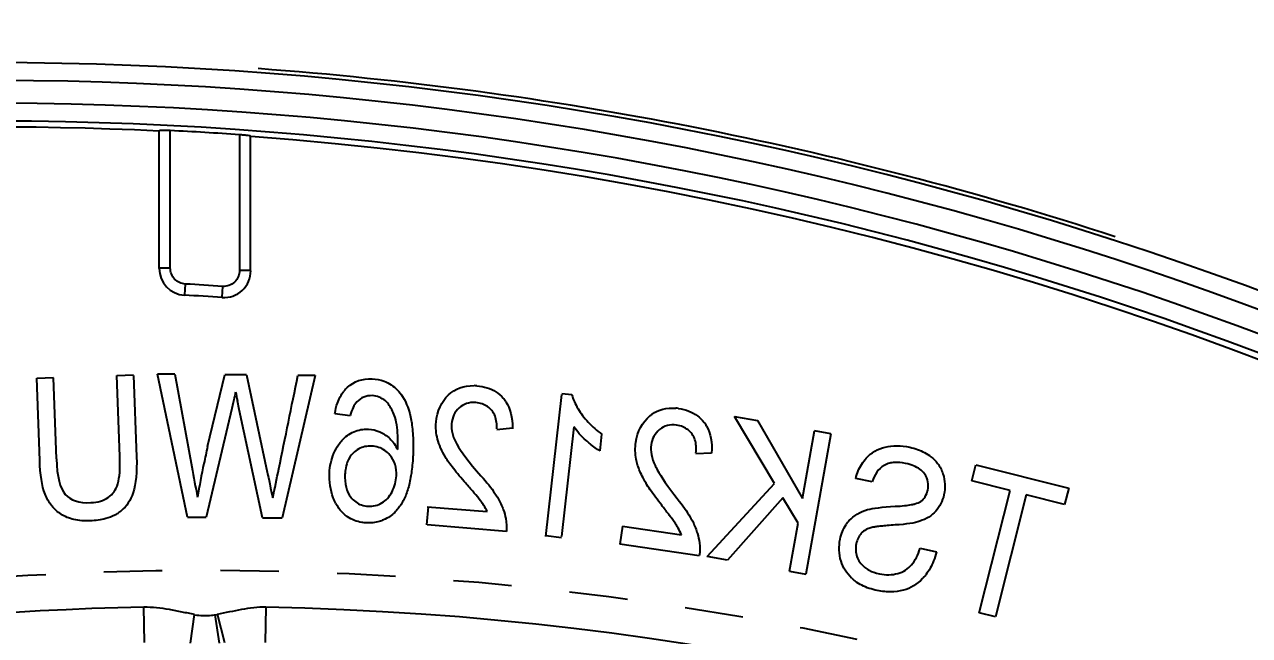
# Model space of a CAD drawing. Header units: millimetres. Extents: x 2141 to 4292, y -4498 to 2648.
# Drawn here: x 3422.11 to 3456.42, y -135.17 to -118.05 of the extents above; entities that cross this region are included whole.
import ezdxf

# ---------------------------------------------------------------- set-up
doc = ezdxf.new("R2010")
doc.units = ezdxf.units.MM
doc.header["$LTSCALE"] = 16.335
doc.header["$PDMODE"] = 3
doc.header["$PDSIZE"] = 0.3125
doc.linetypes.add('HIDDEN', pattern=[0.2, 0.1, -0.1])
doc.layers.get('0').update_dxf_attribs({"linetype": 'CONTINUOUS'})
doc.layers.get('Defpoints').update_dxf_attribs({"linetype": 'CONTINUOUS'})
doc.layers.add('21', color=7, linetype='CONTINUOUS')
doc.styles.get("Standard").update_dxf_attribs({"font": 'txt', "width": 0.8})
doc.dimstyles.get("Standard").update_dxf_attribs({"dimtxt": 0.15625, "dimasz": 0.1875, "dimexe": 0.125, "dimexo": 0.0625, "dimtad": 0, "dimtih": 1, "dimtoh": 1, "dimdsep": 46, "dimtxsty": 'Standard', "dimcen": 0.09, "dimadec": 0, "dimazin": 0, "dimtp": 0.01, "dimtm": 0.01, "dimtfac": 1, "dimtofl": 0, "dimtmove": 0, "dimatfit": 3, "dimfxl": 0, "dimtolj": 1, "dimarcsym": 0})

# ---------------------------------------------------------------- blocks, each defined once
blk = doc.blocks.new('*D60')
at = {"color": 4, "lineweight": -2}
blk.add_line((3421.161, -90.135), (3421.161, -60.351), dxfattribs=at)
at = {"layer": 'Defpoints', "color": 0}
for p in [(3421.161, -60.351), (3421.161, -90.135), (3421.161, -226.18)]:
    blk.add_point(p, dxfattribs=at)
at = {"color": 6, "insert": (3421.161, -55.351), "char_height": 5, "attachment_point": 5, "rotation": 90}
blk.add_mtext('\\A1;0.00', dxfattribs=at)
blk = doc.blocks.new('*D61')
at = {"color": 4, "lineweight": -2}
blk.add_line((3527.113, -219.255), (3527.113, -60.351), dxfattribs=at)
at = {"layer": 'Defpoints', "color": 0}
for p in [(3527.113, -60.351), (3527.113, -219.255), (3421.161, -226.18)]:
    blk.add_point(p, dxfattribs=at)
at = {"color": 6, "insert": (3527.113, -51.351), "char_height": 5, "attachment_point": 5, "rotation": 90}
blk.add_mtext('\\A1;105.95', dxfattribs=at)
blk = doc.blocks.new('*D62')
at = {"color": 4, "lineweight": -2}
blk.add_line((3549.662, -116.98), (3549.662, -60.351), dxfattribs=at)
at = {"layer": 'Defpoints', "color": 0}
for p in [(3549.662, -60.351), (3549.662, -116.98), (3421.161, -226.18)]:
    blk.add_point(p, dxfattribs=at)
at = {"color": 6, "insert": (3549.662, -51.351), "char_height": 5, "attachment_point": 5, "rotation": 90}
blk.add_mtext('\\A1;128.50', dxfattribs=at)
blk = doc.blocks.new('*D63')
at = {"color": 4, "lineweight": -2}
blk.add_line((3553.176, -108.18), (3587.767, -108.18), dxfattribs=at)
at = {"layer": 'Defpoints', "color": 0}
for p in [(3553.176, -108.18), (3587.767, -108.18), (3421.161, -226.18)]:
    blk.add_point(p, dxfattribs=at)
at = {"color": 6, "insert": (3595.767, -108.18), "char_height": 5, "attachment_point": 5}
blk.add_mtext('\\A1;118.00', dxfattribs=at)

msp = doc.modelspace()

# ---------------------------------------------------------------- linework, layer by layer
at = {"layer": '21', "color": 7, "linetype": 'Continuous'}
for p, q in [((3425.883, -121.036), (3425.894, -121.025)), ((3425.883, -124.888), (3425.883, -121.036)), ((3426.194, -124.877), (3426.194, -121.025)), ((3428.137, -121.142), (3428.137, -124.943)), ((3428.437, -124.943), (3428.437, -121.179)), ((3428.448, -121.191), (3428.437, -121.179)), ((3425.894, -124.877), (3425.883, -124.888)), ((3426.194, -124.877), (3425.894, -124.877)), ((3428.437, -124.943), (3428.137, -124.943)), ((3428.448, -124.955), (3428.437, -124.943)), ((3426.601, -125.625), (3426.618, -125.326)), ((3427.657, -125.391), (3427.637, -125.69)), ((3426.589, -125.636), (3426.601, -125.625)), ((3427.637, -125.69), (3427.648, -125.702)), ((3422.536, -130.268), (3422.453, -127.965)), ((3422.923, -127.957), (3422.454, -127.974)), ((3423.004, -130.225), (3422.923, -127.957)), ((3425.167, -127.876), (3424.698, -127.893)), ((3424.779, -130.161), (3424.698, -127.884)), ((3425.167, -127.884), (3425.249, -130.17)), ((3426.318, -127.852), (3425.832, -127.847)), ((3426.677, -131.858), (3425.832, -127.849)), ((3426.317, -127.849), (3426.797, -130.448)), ((3427.239, -129.878), (3427.725, -127.868)), ((3428.328, -127.871), (3427.725, -127.865)), ((3428.328, -127.868), (3428.911, -130.598)), ((3430.255, -127.888), (3429.332, -131.879)), ((3430.254, -127.89), (3429.771, -127.885)), ((3428.128, -128.845), (3428.074, -128.598)), ((3436.714, -132.399), (3437.162, -128.416)), ((3437.442, -128.432), (3437.164, -128.401)), ((3427.915, -128.815), (3427.201, -131.858)), ((3428.777, -131.879), (3428.128, -128.845)), ((3430.804, -128.95), (3431.237, -129.011)), ((3435.338, -129.401), (3435.779, -129.358)), ((3437.499, -129.328), (3437.154, -132.399)), ((3443.114, -130.912), (3441.994, -129.038)), ((3441.994, -129.038), (3442.64, -129.153)), ((3442.64, -129.153), (3443.899, -131.336)), ((3438.231, -130.003), (3438.284, -129.533)), ((3443.899, -131.336), (3444.237, -129.437)), ((3444.699, -129.519), (3443.999, -133.457)), ((3444.699, -129.519), (3444.237, -129.437)), ((3440.915, -130.07), (3441.357, -130.053)), ((3448.645, -130.844), (3448.76, -130.388)), ((3448.76, -130.388), (3451.359, -131.046)), ((3441.229, -132.964), (3443.114, -130.912)), ((3445.851, -130.871), (3445.393, -130.772)), ((3449.717, -131.115), (3448.645, -130.844)), ((3451.359, -131.046), (3451.244, -131.502)), ((3443.356, -131.317), (3441.798, -133.066)), ((3443.777, -132.024), (3443.356, -131.317)), ((3448.851, -134.537), (3449.717, -131.115)), ((3450.172, -131.23), (3449.306, -134.652)), ((3451.244, -131.502), (3450.172, -131.23)), ((3433.413, -131.566), (3433.372, -132.074)), ((3433.393, -131.565), (3435.072, -131.701)), ((3426.677, -131.855), (3427.2, -131.861)), ((3428.776, -131.876), (3429.331, -131.881)), ((3435.609, -132.257), (3433.393, -132.076)), ((3443.537, -133.375), (3443.777, -132.024)), ((3436.717, -132.376), (3437.151, -132.425)), ((3438.862, -132.113), (3438.79, -132.618)), ((3438.862, -132.113), (3440.51, -132.35)), ((3441.012, -132.937), (3438.79, -132.618)), ((3447.199, -132.728), (3447.657, -132.827)), ((3441.798, -133.066), (3441.229, -132.964)), ((3443.537, -133.375), (3443.999, -133.457)), ((3425.471, -135.371), (3425.452, -134.381)), ((3428.86, -135.371), (3428.879, -134.382)), ((3426.762, -135.393), (3426.876, -134.588)), ((3427.569, -135.393), (3427.455, -134.592)), ((3427.725, -135.376), (3427.515, -134.576)), ((3449.306, -134.652), (3448.851, -134.537))]:
    msp.add_line(p, q, dxfattribs=at)
for centre, radius, start, end in [((3421.135, -221.18), 102.057, 14.96291, 151.82661), ((3421.135, -221.18), 102.168, 72.02597, 85.77901), ((3421.135, -221.18), 101.558, 14.96291, 151.63947), ((3421.135, -221.18), 100.92, 15.05965, 151.44394), ((3421.135, -221.18), 100.421, 15.05965, 151.60566), ((3421.135, -221.18), 100.256, 87.28587, 137.0506), ((3421.135, -221.18), 100.283, 85.99645, 87.10867), ((3421.135, -221.18), 100.256, 42.93433, 85.81719), ((3426.631, -124.889), 0.748, 179.9523, 266.7793), ((3427.699, -124.955), 0.749, 266.0586, 0.0387), ((3421.135, -221.18), 96.011, 86.10514, 86.72666), ((3421.135, -221.18), 95.7, 86.09788, 86.73307), ((3431.849, -128.953), 1.009, 133.2436, 141.8316), ((3434.678, -129.473), 1.301, 85.5897, 88.8664), ((3478.727, -117.703), 51.811, 191.8596, 192.1388), ((3434.786, -129.139), 0.958, 32.398, 40.2546), ((3439.6, -127.638), 2.306, 216.3446, 222.5506), ((3440.252, -130.1), 1.3, 82.095, 85.3733), ((3440.385, -129.775), 0.954, 29.1505, 36.9592), ((3458.931, -137.038), 32.49, 167.2698, 168.1329), ((3431.818, -130.546), 0.678, 55.4888, 71.8401), ((3451.058, -135.409), 24.451, 168.0742, 170.3244), ((3686.425, -82.739), 263.975, 190.41232, 190.60042), ((3424.152, -130.897), 1.026, 298.2131, 304.5564), ((3424.131, -130.835), 1.089, 303.5933, 309.4013), ((3431.873, -130.916), 1.183, 208.1591, 214.9733), ((3433.022, -132.778), 2.319, 32.774, 35.3866), ((3438.572, -133.191), 2.115, 29.0222, 31.8794), ((3445.969, -132.627), 1.014, 138.2208, 146.511), ((3446.149, -132.541), 1.525, 319.8902, 322.2668), ((3446.042, -132.753), 1.116, 226.6252, 230.2181), ((3446.044, -132.78), 1.096, 229.2269, 235.6296), ((3446.248, -132.614), 1.402, 316.3757, 319.5479), ((3427.165, -221.18), 86.816, 91.13101, 151.13064), ((3427.165, -221.18), 86.815, 1.1311, 88.87139)]:
    msp.add_arc(centre, radius, start, end, dxfattribs=at)
at = {"layer": '21', "color": 8, "linetype": 'HIDDEN'}
msp.add_arc((3427.165, -221.18), 87.821, 218.45894, 155.70987, dxfattribs=at)
at = {"layer": '21', "color": 7, "linetype": 'Continuous'}
for points, knots in [([(3426.194, -121.025), (3426.157, -121.023), (3426.088, -121.021), (3426.007, -121.019), (3425.953, -121.02), (3425.924, -121.02), (3425.907, -121.023), (3425.896, -121.023), (3425.894, -121.025)], [0, 0, 0, 0, 0.370047, 0.688317, 0.812737, 0.907902, 0.970837, 1, 1, 1, 1]), ([(3428.437, -121.179), (3428.435, -121.176), (3428.424, -121.174), (3428.395, -121.167), (3428.333, -121.16), (3428.243, -121.15), (3428.174, -121.145), (3428.137, -121.142)], [0, 0, 0, 0, 0.030172, 0.093973, 0.314136, 0.631541, 1, 1, 1, 1]), ([(3426.618, -125.326), (3426.507, -125.317), (3426.28, -125.22), (3426.197, -124.988), (3426.194, -124.877)], [0, 0, 0, 0, 0.5, 1, 1, 1, 1]), ([(3428.137, -124.943), (3428.135, -125.003), (3428.111, -125.126), (3428.004, -125.281), (3427.842, -125.377), (3427.718, -125.393), (3427.657, -125.391)], [0, 0, 0, 0, 0.249892, 0.500004, 0.750098, 1, 1, 1, 1]), ([(3429.065, -131.32), (3429.12, -131.052), (3429.361, -129.903), (3429.591, -128.76), (3429.77, -127.888)], [0, 0, 0, 0, 0.238838, 1, 1, 1, 1]), ([(3433.681, -129.669), (3433.639, -129.513), (3433.604, -129.035), (3433.9, -128.367), (3434.413, -128.166), (3434.704, -128.172)], [0, 0, 0, 0, 0.21227, 0.622792, 1, 1, 1, 1]), ([(3434.748, -128.645), (3434.564, -128.633), (3434.235, -128.752), (3434.052, -129.143), (3434.074, -129.416), (3434.096, -129.51)], [0, 0, 0, 0, 0.392077, 0.798142, 1, 1, 1, 1]), ([(3435.595, -128.626), (3435.717, -128.817), (3435.779, -129.067), (3435.779, -129.372), (3435.779, -129.38)], [0, 0, 0, 0, 0.976276, 1, 1, 1, 1]), ([(3437.438, -128.416), (3437.439, -128.421), (3437.475, -128.552), (3437.535, -128.686), (3437.615, -128.818)], [0, 0, 0, 0, 0.040953, 1, 1, 1, 1]), ([(3439.245, -130.236), (3439.213, -130.078), (3439.206, -129.598), (3439.43, -129.169), (3439.666, -128.989), (3439.688, -128.974)], [0, 0, 0, 0, 0.320437, 0.94015, 1, 1, 1, 1]), ([(3432.942, -129.144), (3432.944, -129.154), (3432.97, -129.302), (3432.998, -129.568), (3433, -129.869), (3432.997, -129.993)], [0, 0, 0, 0, 0.039067, 0.609296, 1, 1, 1, 1]), ([(3437.951, -129.804), (3437.914, -129.774), (3437.74, -129.624), (3437.582, -129.451), (3437.499, -129.328)], [0, 0, 0, 0, 0.216508, 1, 1, 1, 1]), ([(3430.908, -129.828), (3430.937, -129.786), (3431.059, -129.632), (3431.209, -129.523), (3431.331, -129.468)], [0, 0, 0, 0, 0.254195, 1, 1, 1, 1]), ([(3433.771, -129.926), (3433.769, -129.923), (3433.731, -129.836), (3433.701, -129.749), (3433.681, -129.669)], [0, 0, 0, 0, 0.036243, 1, 1, 1, 1]), ([(3439.9, -129.402), (3439.766, -129.512), (3439.646, -129.734), (3439.653, -130.01), (3439.671, -130.106)], [0, 0, 0, 0, 0.664207, 1, 1, 1, 1]), ([(3431.476, -129.942), (3431.416, -129.973), (3431.286, -130.069), (3431.154, -130.27), (3431.109, -130.458), (3431.098, -130.536)], [0, 0, 0, 0, 0.306065, 0.722394, 1, 1, 1, 1]), ([(3432.997, -129.993), (3432.996, -130.05), (3432.988, -130.265), (3432.968, -130.479), (3432.948, -130.622)], [0, 0, 0, 0, 0.267865, 1, 1, 1, 1]), ([(3434.546, -130.996), (3434.521, -130.967), (3434.374, -130.798), (3434.098, -130.473), (3433.893, -130.175), (3433.806, -130.007), (3433.771, -129.926)], [0, 0, 0, 0, 0.065449, 0.382499, 0.699549, 1, 1, 1, 1]), ([(3422.881, -131.547), (3422.876, -131.541), (3422.796, -131.443), (3422.62, -131.131), (3422.551, -130.671), (3422.536, -130.268)], [0, 0, 0, 0, 0.021522, 0.347313, 1, 1, 1, 1]), ([(3424.455, -131.303), (3424.586, -131.213), (3424.762, -130.982), (3424.792, -130.504), (3424.779, -130.161)], [0, 0, 0, 0, 0.497892, 1, 1, 1, 1]), ([(3425.249, -130.17), (3425.264, -130.592), (3425.208, -131.199), (3424.975, -131.551), (3424.822, -131.676)], [0, 0, 0, 0, 0.53789, 1, 1, 1, 1]), ([(3430.831, -131.474), (3430.804, -131.424), (3430.688, -131.17), (3430.626, -130.755), (3430.67, -130.432), (3430.689, -130.345)], [0, 0, 0, 0, 0.1577, 0.762834, 1, 1, 1, 1]), ([(3432.406, -131.147), (3432.478, -131.008), (3432.578, -130.623), (3432.478, -130.269), (3432.345, -130.116)], [0, 0, 0, 0, 0.405405, 1, 1, 1, 1]), ([(3446.346, -130.346), (3446.288, -130.36), (3446.147, -130.415), (3446.038, -130.517), (3445.981, -130.599)], [0, 0, 0, 0, 0.375792, 1, 1, 1, 1]), ([(3447.685, -130.352), (3447.753, -130.442), (3447.895, -130.716), (3447.909, -131.237), (3447.67, -131.724), (3447.375, -131.91), (3447.191, -131.971)], [0, 0, 0, 0, 0.162777, 0.451149, 0.723993, 1, 1, 1, 1]), ([(3431.098, -130.536), (3431.093, -130.575), (3431.077, -130.74), (3431.1, -131.033), (3431.189, -131.215), (3431.251, -131.294)], [0, 0, 0, 0, 0.13721, 0.568605, 1, 1, 1, 1]), ([(3432.948, -130.622), (3432.947, -130.628), (3432.924, -130.784), (3432.867, -131.052), (3432.784, -131.267), (3432.737, -131.362)], [0, 0, 0, 0, 0.021717, 0.514122, 1, 1, 1, 1]), ([(3447.049, -131.485), (3447.118, -131.466), (3447.244, -131.413), (3447.344, -131.295), (3447.457, -131.02), (3447.418, -130.789), (3447.323, -130.647)], [0, 0, 0, 0, 0.146018, 0.346831, 0.547643, 1, 1, 1, 1]), ([(3434.913, -131.435), (3434.88, -131.39), (3434.792, -131.278), (3434.623, -131.084), (3434.546, -130.996)], [0, 0, 0, 0, 0.569333, 1, 1, 1, 1]), ([(3440.029, -131.614), (3440.006, -131.584), (3439.869, -131.405), (3439.612, -131.066), (3439.483, -130.851), (3439.436, -130.757)], [0, 0, 0, 0, 0.093987, 0.546993, 1, 1, 1, 1]), ([(3432.737, -131.362), (3432.689, -131.459), (3432.607, -131.589), (3432.513, -131.693), (3432.48, -131.725)], [0, 0, 0, 0, 0.659141, 1, 1, 1, 1]), ([(3424.171, -131.943), (3424.098, -131.953), (3423.865, -131.973), (3423.475, -131.945), (3423.127, -131.793), (3422.951, -131.632), (3422.881, -131.547)], [0, 0, 0, 0, 0.14003, 0.432814, 0.725598, 1, 1, 1, 1]), ([(3431.157, -131.846), (3431.146, -131.839), (3431.05, -131.77), (3430.967, -131.683), (3430.904, -131.594)], [0, 0, 0, 0, 0.1165, 1, 1, 1, 1]), ([(3435.52, -131.644), (3435.551, -131.73), (3435.61, -131.935), (3435.622, -132.137), (3435.609, -132.257)], [0, 0, 0, 0, 0.415507, 1, 1, 1, 1]), ([(3440.368, -132.074), (3440.337, -132.028), (3440.256, -131.909), (3440.1, -131.706), (3440.029, -131.614)], [0, 0, 0, 0, 0.570129, 1, 1, 1, 1]), ([(3446.503, -131.554), (3446.688, -131.545), (3446.885, -131.525), (3447.021, -131.493), (3447.049, -131.485)], [0, 0, 0, 0, 0.778594, 1, 1, 1, 1]), ([(3424.637, -131.801), (3424.561, -131.842), (3424.417, -131.898), (3424.246, -131.932), (3424.171, -131.943)], [0, 0, 0, 0, 0.577289, 1, 1, 1, 1]), ([(3432.049, -131.977), (3431.93, -132.011), (3431.764, -132.03), (3431.601, -132.012), (3431.562, -132.005)], [0, 0, 0, 0, 0.759062, 1, 1, 1, 1]), ([(3432.346, -131.836), (3432.291, -131.875), (3432.194, -131.928), (3432.09, -131.965), (3432.049, -131.977)], [0, 0, 0, 0, 0.607813, 1, 1, 1, 1]), ([(3445.276, -133.564), (3445.135, -133.431), (3444.928, -133.087), (3444.91, -132.513), (3445.044, -132.186), (3445.123, -132.067)], [0, 0, 0, 0, 0.340169, 0.719785, 1, 1, 1, 1]), ([(3446.496, -132.077), (3446.338, -132.088), (3446.135, -132.106), (3446.006, -132.121), (3445.968, -132.127)], [0, 0, 0, 0, 0.657643, 1, 1, 1, 1]), ([(3440.96, -132.32), (3440.986, -132.407), (3441.032, -132.615), (3441.033, -132.818), (3441.012, -132.937)], [0, 0, 0, 0, 0.415152, 1, 1, 1, 1]), ([(3445.549, -132.31), (3445.481, -132.39), (3445.381, -132.597), (3445.39, -132.973), (3445.539, -133.179), (3445.65, -133.264)], [0, 0, 0, 0, 0.326631, 0.661531, 1, 1, 1, 1]), ([(3445.968, -132.127), (3445.933, -132.132), (3445.804, -132.154), (3445.678, -132.201), (3445.583, -132.27), (3445.549, -132.31)], [0, 0, 0, 0, 0.131271, 0.565636, 1, 1, 1, 1]), ([(3446.057, -133.445), (3446.237, -133.486), (3446.586, -133.476), (3446.863, -133.308), (3446.96, -133.193)], [0, 0, 0, 0, 0.50728, 1, 1, 1, 1]), ([(3447.263, -133.581), (3447.111, -133.741), (3446.833, -133.911), (3446.374, -133.967), (3446.042, -133.929), (3445.862, -133.882), (3445.825, -133.87)], [0, 0, 0, 0, 0.442114, 0.688282, 0.934449, 1, 1, 1, 1]), ([(3426.876, -134.588), (3426.759, -134.563), (3426.523, -134.518), (3426.17, -134.445), (3425.813, -134.391), (3425.572, -134.383), (3425.452, -134.381)], [0, 0, 0, 0, 0.24995, 0.50005, 0.749879, 1, 1, 1, 1]), ([(3428.875, -134.382), (3428.76, -134.38), (3428.529, -134.392), (3428.188, -134.447), (3427.848, -134.514), (3427.622, -134.558), (3427.509, -134.582)], [0, 0, 0, 0, 0.250029, 0.5, 0.750041, 1, 1, 1, 1]), ([(3426.875, -134.592), (3427.032, -134.615), (3427.246, -134.621), (3427.457, -134.593), (3427.51, -134.584)], [0, 0, 0, 0, 0.746009, 1, 1, 1, 1])]:
    msp.add_open_spline(points, degree=3, knots=knots, dxfattribs=at)
for points in [[(3431.157, -128.218), (3431.343, -128.049), (3431.571, -127.969), (3431.847, -127.982)], [(3431.847, -127.982), (3431.968, -127.989), (3432.079, -128.011), (3432.181, -128.049)], [(3430.875, -128.665), (3430.92, -128.537), (3430.98, -128.425), (3431.055, -128.33)], [(3432.181, -128.049), (3432.324, -128.101), (3432.449, -128.184), (3432.557, -128.296)], [(3432.557, -128.296), (3432.61, -128.35), (3432.658, -128.411), (3432.703, -128.48)], [(3434.778, -128.176), (3434.882, -128.185), (3434.979, -128.203), (3435.068, -128.231)], [(3435.068, -128.231), (3435.249, -128.289), (3435.399, -128.385), (3435.517, -128.52)], [(3428.022, -128.351), (3428.008, -128.41), (3427.974, -128.564), (3427.915, -128.815)], [(3430.804, -128.95), (3430.82, -128.847), (3430.844, -128.752), (3430.875, -128.665)], [(3431.418, -128.627), (3431.343, -128.707), (3431.283, -128.837), (3431.237, -129.011)], [(3431.851, -128.453), (3431.683, -128.447), (3431.537, -128.506), (3431.418, -128.627)], [(3432.217, -128.593), (3432.108, -128.51), (3431.984, -128.463), (3431.851, -128.453)], [(3432.329, -128.728), (3432.294, -128.678), (3432.257, -128.633), (3432.217, -128.593)], [(3432.703, -128.48), (3432.813, -128.654), (3432.893, -128.877), (3432.942, -129.144)], [(3435.08, -128.758), (3434.989, -128.695), (3434.878, -128.657), (3434.748, -128.645)], [(3432.491, -129.068), (3432.447, -128.935), (3432.393, -128.822), (3432.329, -128.728)], [(3435.203, -128.871), (3435.167, -128.827), (3435.126, -128.789), (3435.08, -128.758)], [(3435.334, -129.203), (3435.318, -129.074), (3435.275, -128.964), (3435.203, -128.871)], [(3437.615, -128.818), (3437.653, -128.88), (3437.695, -128.942), (3437.743, -129.005)], [(3439.688, -128.974), (3439.87, -128.846), (3440.097, -128.783), (3440.357, -128.804)], [(3440.431, -128.812), (3440.535, -128.828), (3440.63, -128.852), (3440.717, -128.886)], [(3440.717, -128.886), (3440.895, -128.954), (3441.039, -129.06), (3441.147, -129.201)], [(3432.548, -129.348), (3432.535, -129.24), (3432.516, -129.147), (3432.491, -129.068)], [(3432.568, -129.649), (3432.565, -129.539), (3432.559, -129.439), (3432.548, -129.348)], [(3435.34, -129.38), (3435.343, -129.317), (3435.341, -129.259), (3435.334, -129.203)], [(3437.902, -129.198), (3438.015, -129.321), (3438.142, -129.433), (3438.284, -129.533)], [(3440.372, -129.279), (3440.19, -129.256), (3440.032, -129.296), (3439.9, -129.402)], [(3440.697, -129.412), (3440.61, -129.344), (3440.502, -129.3), (3440.372, -129.279)], [(3441.218, -129.31), (3441.331, -129.511), (3441.377, -129.761), (3441.357, -130.062)], [(3431.331, -129.468), (3431.46, -129.411), (3431.6, -129.384), (3431.746, -129.391)], [(3431.746, -129.391), (3431.855, -129.397), (3431.959, -129.423), (3432.06, -129.467)], [(3432.06, -129.467), (3432.11, -129.489), (3432.159, -129.515), (3432.208, -129.547)], [(3432.208, -129.547), (3432.305, -129.611), (3432.389, -129.695), (3432.463, -129.798)], [(3432.564, -129.964), (3432.568, -129.851), (3432.57, -129.746), (3432.568, -129.649)], [(3434.096, -129.51), (3434.12, -129.609), (3434.161, -129.711), (3434.22, -129.814)], [(3440.812, -129.533), (3440.779, -129.486), (3440.741, -129.446), (3440.697, -129.412)], [(3440.923, -129.872), (3440.915, -129.742), (3440.878, -129.629), (3440.812, -129.533)], [(3430.689, -130.345), (3430.731, -130.151), (3430.807, -129.974), (3430.908, -129.828)], [(3431.84, -129.866), (3431.703, -129.861), (3431.581, -129.887), (3431.476, -129.942)], [(3432.029, -129.902), (3431.97, -129.882), (3431.907, -129.871), (3431.84, -129.866)], [(3432.345, -130.116), (3432.301, -130.065), (3432.253, -130.023), (3432.202, -129.988)], [(3432.463, -129.798), (3432.499, -129.849), (3432.533, -129.904), (3432.564, -129.964)], [(3434.22, -129.814), (3434.333, -130.02), (3434.557, -130.315), (3434.894, -130.696)], [(3438.231, -130.003), (3438.146, -129.953), (3438.049, -129.884), (3437.951, -129.804)], [(3440.916, -130.062), (3440.925, -129.995), (3440.927, -129.932), (3440.923, -129.872)], [(3445.688, -130.204), (3445.829, -130.049), (3446.006, -129.944), (3446.218, -129.892)], [(3446.218, -129.892), (3446.428, -129.842), (3446.659, -129.846), (3446.91, -129.897)], [(3446.91, -129.897), (3446.985, -129.914), (3447.058, -129.935), (3447.126, -129.961)], [(3447.126, -129.961), (3447.264, -130.012), (3447.389, -130.08), (3447.501, -130.164)], [(3423.004, -130.225), (3423.022, -130.719), (3423.103, -131.053), (3423.252, -131.22)], [(3439.348, -130.572), (3439.299, -130.455), (3439.265, -130.343), (3439.245, -130.236)], [(3439.671, -130.106), (3439.689, -130.206), (3439.723, -130.309), (3439.775, -130.414)], [(3445.463, -130.562), (3445.519, -130.429), (3445.595, -130.309), (3445.688, -130.204)], [(3446.475, -130.327), (3446.43, -130.33), (3446.387, -130.336), (3446.346, -130.346)], [(3446.792, -130.352), (3446.676, -130.329), (3446.57, -130.32), (3446.475, -130.327)], [(3447.187, -130.512), (3447.088, -130.443), (3446.956, -130.39), (3446.792, -130.352)], [(3447.501, -130.164), (3447.572, -130.221), (3447.633, -130.284), (3447.685, -130.352)], [(3428.911, -130.598), (3428.925, -130.666), (3428.977, -130.907), (3429.065, -131.32)], [(3434.894, -130.696), (3435.058, -130.877), (3435.189, -131.043), (3435.289, -131.193)], [(3439.436, -130.757), (3439.403, -130.694), (3439.373, -130.632), (3439.348, -130.572)], [(3439.775, -130.414), (3439.792, -130.45), (3439.812, -130.488), (3439.835, -130.53)], [(3439.835, -130.53), (3439.947, -130.733), (3440.134, -131.002), (3440.394, -131.335)], [(3445.393, -130.772), (3445.411, -130.699), (3445.435, -130.629), (3445.463, -130.562)], [(3445.981, -130.599), (3445.929, -130.674), (3445.886, -130.765), (3445.851, -130.871)], [(3447.323, -130.647), (3447.289, -130.597), (3447.243, -130.552), (3447.187, -130.512)], [(3423.252, -131.22), (3423.398, -131.388), (3423.638, -131.465), (3423.969, -131.451)], [(3423.969, -131.451), (3424.161, -131.446), (3424.325, -131.396), (3424.455, -131.303)], [(3431.251, -131.294), (3431.332, -131.404), (3431.433, -131.478), (3431.551, -131.517)], [(3432.121, -131.459), (3432.237, -131.392), (3432.331, -131.288), (3432.406, -131.147)], [(3435.289, -131.193), (3435.321, -131.241), (3435.349, -131.287), (3435.375, -131.332)], [(3435.375, -131.332), (3435.432, -131.437), (3435.481, -131.541), (3435.52, -131.644)], [(3440.394, -131.335), (3440.545, -131.526), (3440.666, -131.699), (3440.757, -131.855)], [(3431.551, -131.517), (3431.609, -131.537), (3431.671, -131.548), (3431.737, -131.55)], [(3431.737, -131.55), (3431.877, -131.559), (3432.004, -131.529), (3432.121, -131.459)], [(3432.48, -131.725), (3432.438, -131.767), (3432.393, -131.804), (3432.346, -131.836)], [(3435.072, -131.701), (3435.045, -131.642), (3435.011, -131.583), (3434.972, -131.523)], [(3445.213, -131.951), (3445.34, -131.813), (3445.512, -131.709), (3445.727, -131.645)], [(3445.727, -131.645), (3445.872, -131.606), (3446.131, -131.575), (3446.503, -131.554)], [(3431.562, -132.005), (3431.417, -131.982), (3431.278, -131.929), (3431.157, -131.846)], [(3440.757, -131.855), (3440.786, -131.905), (3440.812, -131.953), (3440.836, -132)], [(3440.836, -132), (3440.886, -132.108), (3440.928, -132.214), (3440.96, -132.32)], [(3447.191, -131.971), (3447.044, -132.022), (3446.814, -132.058), (3446.496, -132.077)], [(3440.51, -132.35), (3440.486, -132.289), (3440.456, -132.228), (3440.421, -132.165)], [(3446.96, -133.193), (3447.057, -133.08), (3447.136, -132.925), (3447.199, -132.728)], [(3447.576, -133.086), (3447.518, -133.23), (3447.445, -133.359), (3447.355, -133.474)], [(3447.657, -132.827), (3447.635, -132.918), (3447.608, -133.004), (3447.576, -133.086)], [(3445.65, -133.264), (3445.686, -133.294), (3445.726, -133.32), (3445.769, -133.344)], [(3445.769, -133.344), (3445.854, -133.39), (3445.95, -133.423), (3446.057, -133.445)], [(3445.825, -133.87), (3445.681, -133.827), (3445.544, -133.767), (3445.425, -133.685)]]:
    msp.add_open_spline(points, degree=3, dxfattribs=at)

# ---------------------------------------------------------------- dimensions: what is measured, and where the dimension line sits
for feature_location, offset, dtype, origin, picture, middle in [((3527.113, -219.255), (0, 158.904), 1, (3421.161, -226.18), '*D61', (3527.113, -51.351)), ((3549.662, -116.98), (0, 56.63), 1, (3421.161, -226.18), '*D62', (3549.662, -51.351)), ((3421.161385516, -90.134942392), (0, 29.784139534), 1, (3421.161385516, -226.180448609), '*D60', (3421.161385516, -55.350802858)), ((3553.176, -108.18), (34.59, 0), 0, (3421.161, -226.18), '*D63', (3595.767, -108.18))]:
    dim = msp.add_ordinate_dim(feature_location=feature_location, offset=offset, dtype=dtype, origin=origin, dimstyle='Standard', override={"dimtxt": 5, "dimasz": 5, "dimexe": 0, "dimexo": 0, "dimgap": 0, "dimtih": 0, "dimtoh": 0, "dimzin": 0, "dimcen": 0, "dimclrd": 4, "dimclre": 4, "dimclrt": 6, "dimadec": 2, "dimtp": 0, "dimtm": 0, "dimtzin": 0})
    dim.commit()
    dim.dimension.update_dxf_attribs({"geometry": picture, "text_midpoint": middle})

doc.saveas('drawing.dxf')
